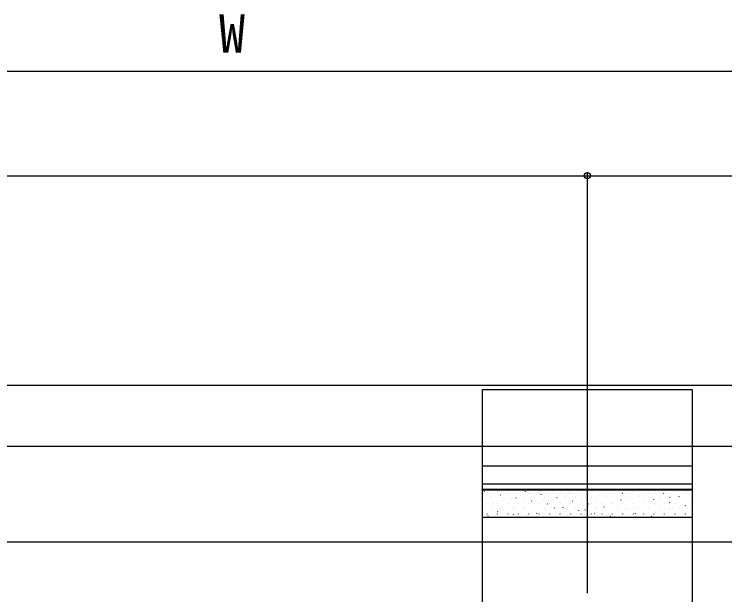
# Model space of a CAD drawing. Units: millimetres, scale not verified. Extents: x -875 to 875, y -1299 to 1291.
# Drawn here: x 237.9 to 441.3, y -314.4 to -148 of the extents above; entities that cross this region are included whole.
import ezdxf
from ezdxf.enums import TextEntityAlignment as Align

# ---------------------------------------------------------------- set-up
doc = ezdxf.new("R2010")
doc.units = ezdxf.units.MM
doc.header["$LTSCALE"] = 8
for name, color, linetype in [('0-3_YKK_12', 2, 'Continuous'), ('0-4_YKK_13', 4, 'Continuous'), ('0-5_YKK_D', 6, 'Continuous'), ('0-7_YSS_K', 3, 'Continuous')]:
    doc.layers.add(name, color=color, linetype=linetype)
doc.styles.add('ＭＳ ゴシック', font='')
doc.styles.get('ＭＳ ゴシック').set_extended_font_data('MS Gothic')

msp = doc.modelspace()

# ---------------------------------------------------------------- linework, layer by layer
at = {"layer": '0-3_YKK_12'}
for p, q in [((141.848, -254.347), (793.228, -254.347)), ((747, -299.347), (-253, -299.347))]:
    msp.add_line(p, q, dxfattribs=at)
at = {"layer": '0-4_YKK_13'}
for p, q in [((372, -277.447), (432, -277.447)), ((372, -282.643), (432, -282.643)), ((372, -284.171), (432, -284.171)), ((372, -292.331), (372, -284.171)), ((372, -284.358), (432, -284.358)), ((376.712, -284.766), (376.708, -284.757)), ((384.305, -284.928), (384.25, -284.844)), ((388.048, -284.689), (388.045, -284.68)), ((399.385, -284.613), (399.382, -284.603)), ((407.56, -284.547), (407.505, -284.464)), ((410.722, -284.536), (410.718, -284.527)), ((419.29, -284.511), (419.234, -284.428)), ((422.058, -284.459), (422.055, -284.45)), ((372.575, -284.964), (372.52, -284.88)), ((373.299, -285.255), (373.299, -285.205)), ((374.083, -285.365), (374.079, -285.355)), ((374.674, -286.68), (374.674, -286.63)), ((376.289, -285.255), (376.289, -285.205)), ((377.079, -285.848), (377.023, -285.765)), ((377.664, -286.68), (377.664, -286.63)), ((379.279, -285.255), (379.279, -285.205)), ((380.654, -286.68), (380.654, -286.63)), ((381.582, -286.733), (381.527, -286.649)), ((382.269, -285.255), (382.269, -285.205)), ((382.807, -285.934), (382.804, -285.925)), ((383.644, -286.68), (383.644, -286.63)), ((385.259, -285.255), (385.259, -285.205)), ((385.419, -285.288), (385.416, -285.279)), ((386.634, -286.68), (386.634, -286.63)), ((388.249, -285.255), (388.249, -285.205)), ((388.808, -285.812), (388.753, -285.729)), ((389.624, -286.68), (389.624, -286.63)), ((391.239, -285.255), (391.239, -285.205)), ((391.649, -286.833), (391.645, -286.824)), ((392.614, -286.68), (392.614, -286.63)), ((393.311, -286.697), (393.256, -286.613)), ((394.144, -285.858), (394.141, -285.848)), ((394.229, -285.255), (394.229, -285.205)), ((395.604, -286.68), (395.604, -286.63)), ((396.756, -285.212), (396.753, -285.202)), ((397.219, -285.255), (397.219, -285.205)), ((398.594, -286.68), (398.594, -286.63)), ((400.209, -285.255), (400.209, -285.205)), ((401.584, -286.68), (401.584, -286.63)), ((402.985, -286.757), (402.982, -286.747)), ((403.199, -285.255), (403.199, -285.205)), ((404.574, -286.68), (404.574, -286.63)), ((405.481, -285.781), (405.477, -285.771)), ((406.189, -285.255), (406.189, -285.205)), ((407.564, -286.68), (407.564, -286.63)), ((408.093, -285.135), (408.089, -285.125)), ((409.179, -285.255), (409.179, -285.205)), ((410.554, -286.68), (410.554, -286.63)), ((412.063, -285.432), (412.008, -285.348)), ((412.169, -285.255), (412.169, -285.205)), ((413.544, -286.68), (413.544, -286.63)), ((414.322, -286.68), (414.319, -286.671)), ((415.159, -285.255), (415.159, -285.205)), ((416.566, -286.316), (416.511, -286.233)), ((416.534, -286.68), (416.534, -286.63)), ((416.817, -285.704), (416.814, -285.695)), ((418.149, -285.255), (418.149, -285.205)), ((419.429, -285.058), (419.426, -285.049)), ((419.524, -286.68), (419.524, -286.63)), ((421.139, -285.255), (421.139, -285.205)), ((422.514, -286.68), (422.514, -286.63)), ((423.793, -285.396), (423.738, -285.312)), ((424.129, -285.255), (424.129, -285.205)), ((425.504, -286.68), (425.504, -286.63)), ((425.659, -286.604), (425.655, -286.594)), ((427.119, -285.255), (427.119, -285.205)), ((428.154, -285.628), (428.151, -285.618)), ((428.296, -286.28), (428.241, -286.197)), ((428.494, -286.68), (428.494, -286.63)), ((430.109, -285.255), (430.109, -285.205)), ((430.766, -284.982), (430.763, -284.972)), ((431.484, -286.68), (431.484, -286.63)), ((373.299, -288.295), (373.299, -288.245)), ((375.071, -288.155), (375.067, -288.146)), ((376.289, -288.295), (376.289, -288.245)), ((377.683, -287.509), (377.68, -287.5)), ((379.279, -288.295), (379.279, -288.245)), ((380.312, -286.91), (380.309, -286.901)), ((382.269, -288.295), (382.269, -288.245)), ((385.259, -288.295), (385.259, -288.245)), ((386.085, -287.617), (386.03, -287.534)), ((386.407, -288.078), (386.404, -288.069)), ((388.249, -288.295), (388.249, -288.245)), ((389.02, -287.432), (389.016, -287.423)), ((390.588, -288.502), (390.533, -288.418)), ((391.239, -288.295), (391.239, -288.245)), ((394.229, -288.295), (394.229, -288.245)), ((397.219, -288.295), (397.219, -288.245)), ((397.744, -288.002), (397.741, -287.992)), ((397.815, -287.581), (397.759, -287.498)), ((400.209, -288.295), (400.209, -288.245)), ((400.356, -287.356), (400.353, -287.346)), ((402.318, -288.466), (402.263, -288.382)), ((403.199, -288.295), (403.199, -288.245)), ((406.189, -288.295), (406.189, -288.245)), ((406.585, -288.901), (406.582, -288.892)), ((409.081, -287.925), (409.077, -287.916)), ((409.179, -288.295), (409.179, -288.245)), ((411.693, -287.279), (411.69, -287.27)), ((412.169, -288.295), (412.169, -288.245)), ((415.159, -288.295), (415.159, -288.245)), ((417.922, -288.824), (417.919, -288.815)), ((418.149, -288.295), (418.149, -288.245)), ((420.417, -287.848), (420.414, -287.839)), ((421.07, -287.201), (421.014, -287.117)), ((421.139, -288.295), (421.139, -288.245)), ((423.03, -287.202), (423.026, -287.193)), ((424.129, -288.295), (424.129, -288.245)), ((425.573, -288.085), (425.518, -288.002)), ((427.119, -288.295), (427.119, -288.245)), ((429.259, -288.748), (429.255, -288.738)), ((430.076, -288.97), (430.021, -288.886)), ((430.109, -288.295), (430.109, -288.245)), ((431.754, -287.772), (431.751, -287.762)), ((372.575, -289.131), (372.572, -289.122)), ((374.674, -289.72), (374.674, -289.67)), ((376.34, -290.651), (376.284, -290.568)), ((377.664, -289.72), (377.664, -289.67)), ((378.671, -290.299), (378.668, -290.29)), ((380.654, -289.72), (380.654, -289.67)), ((381.283, -289.653), (381.28, -289.644)), ((383.644, -289.72), (383.644, -289.67)), ((383.912, -289.054), (383.909, -289.045)), ((386.634, -289.72), (386.634, -289.67)), ((389.624, -289.72), (389.624, -289.67)), ((390.008, -290.223), (390.004, -290.213)), ((392.614, -289.72), (392.614, -289.67)), ((392.62, -289.577), (392.617, -289.567)), ((395.091, -289.386), (395.036, -289.303)), ((395.249, -288.978), (395.245, -288.968)), ((395.604, -289.72), (395.604, -289.67)), ((398.594, -289.72), (398.594, -289.67)), ((399.595, -290.27), (399.539, -290.187)), ((401.344, -290.146), (401.341, -290.137)), ((401.584, -289.72), (401.584, -289.67)), ((403.957, -289.5), (403.953, -289.491)), ((404.574, -289.72), (404.574, -289.67)), ((406.821, -289.35), (406.766, -289.267)), ((407.564, -289.72), (407.564, -289.67)), ((410.554, -289.72), (410.554, -289.67)), ((411.324, -290.234), (411.269, -290.151)), ((412.681, -290.069), (412.678, -290.06)), ((413.544, -289.72), (413.544, -289.67)), ((415.293, -289.423), (415.29, -289.414)), ((416.534, -289.72), (416.534, -289.67)), ((419.524, -289.72), (419.524, -289.67)), ((422.514, -289.72), (422.514, -289.67)), ((424.018, -289.993), (424.014, -289.983)), ((425.504, -289.72), (425.504, -289.67)), ((426.63, -289.347), (426.627, -289.337)), ((428.494, -289.72), (428.494, -289.67)), ((431.484, -289.72), (431.484, -289.67)), ((373.299, -291.335), (373.299, -291.285)), ((373.547, -291.874), (373.543, -291.865)), ((376.176, -291.275), (376.172, -291.266)), ((376.289, -291.335), (376.289, -291.285)), ((379.279, -291.335), (379.279, -291.285)), ((380.843, -291.535), (380.788, -291.452)), ((382.269, -291.335), (382.269, -291.285)), ((384.883, -291.797), (384.88, -291.788)), ((385.259, -291.335), (385.259, -291.285)), ((387.512, -291.199), (387.509, -291.189)), ((388.249, -291.335), (388.249, -291.285)), ((391.239, -291.335), (391.239, -291.285)), ((394.229, -291.335), (394.229, -291.285)), ((396.22, -291.721), (396.217, -291.711)), ((397.219, -291.335), (397.219, -291.285)), ((398.849, -291.122), (398.846, -291.112)), ((400.209, -291.335), (400.209, -291.285)), ((403.199, -291.335), (403.199, -291.285)), ((404.098, -291.155), (404.043, -291.071)), ((404.945, -292.29), (404.941, -292.281)), ((406.189, -291.335), (406.189, -291.285)), ((407.557, -291.644), (407.553, -291.635)), ((408.601, -292.039), (408.546, -291.956)), ((409.179, -291.335), (409.179, -291.285)), ((410.186, -291.045), (410.182, -291.036)), ((412.169, -291.335), (412.169, -291.285)), ((415.159, -291.335), (415.159, -291.285)), ((415.827, -291.119), (415.772, -291.035)), ((416.281, -292.213), (416.278, -292.204)), ((418.149, -291.335), (418.149, -291.285)), ((418.893, -291.567), (418.89, -291.558)), ((420.331, -292.003), (420.275, -291.92)), ((421.139, -291.335), (421.139, -291.285)), ((421.522, -290.969), (421.519, -290.959)), ((424.129, -291.335), (424.129, -291.285)), ((427.119, -291.335), (427.119, -291.285)), ((427.618, -292.137), (427.615, -292.127)), ((430.109, -291.335), (430.109, -291.285)), ((430.23, -291.491), (430.227, -291.481))]:
    msp.add_line(p, q, dxfattribs=at)
msp.add_lwpolyline([(432, -255.647), (432, -453.047), (372, -453.047), (372, -255.647)], close=True, dxfattribs=at)
msp.add_lwpolyline([(432, -284.171), (432, -292.331), (372, -292.331)], dxfattribs=at)
at = {"layer": '0-5_YKK_D'}
for p, q in [((-184, -164.347), (793.228, -164.347)), ((52, -194.347), (402, -194.347)), ((402, -313.947), (402, -193.347)), ((402, -313.947), (402, -193.347)), ((402, -194.347), (752, -194.347))]:
    msp.add_line(p, q, dxfattribs=at)
msp.add_circle((402, -194.347), 0.875, dxfattribs=at)
msp.add_circle((402, -194.347), 0.875, dxfattribs=at)
at = {"layer": '0-7_YSS_K'}
msp.add_line((-280.5, -271.847), (793.228, -271.847), dxfattribs=at)

# ---------------------------------------------------------------- texts
at = {"layer": '0-5_YKK_D', "style": 'ＭＳ ゴシック'}
msp.add_text('W', height=11, dxfattribs=at).set_placement((296.518, -162.347), align=Align.BOTTOM_LEFT)

doc.saveas('drawing.dxf')
